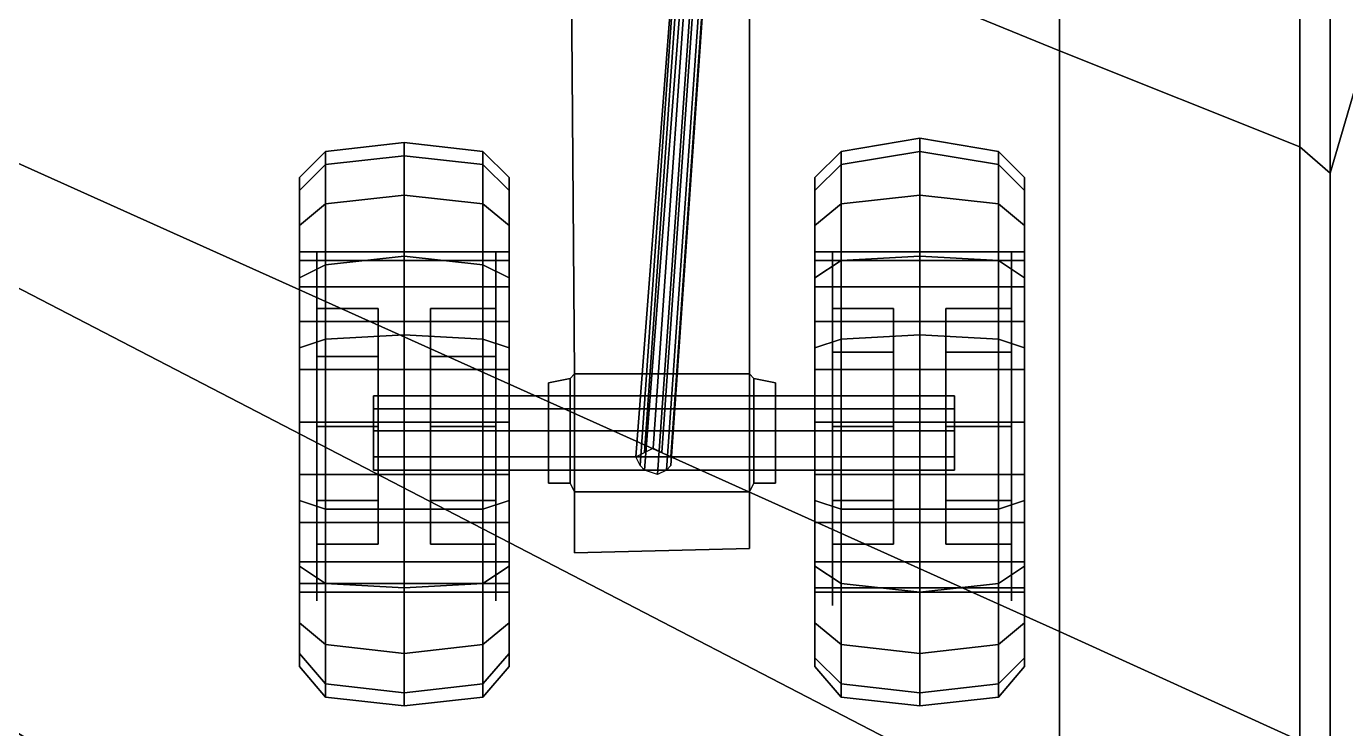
# Model space of a CAD drawing. Extents: x -0.257 to 0.257, y -0.266 to 0.229.
# Drawn here: x -0.06115 to -0.03095, y -0.07462 to -0.05854 of the extents above; entities that cross this region are included whole.
import ezdxf

# ---------------------------------------------------------------- set-up
doc = ezdxf.new("R2010")
doc.units = 0
for name, color, linetype in [('LOWPOLY_AIRPLANE_PLANEBODY', 252, 'CONTINUOUS'), ('LOWPOLY_AIRPLANE_POLYSURFAC_128', 252, 'CONTINUOUS'), ('LOWPOLY_AIRPLANE_POLYSURFAC_16', 252, 'CONTINUOUS'), ('LOWPOLY_AIRPLANE_POLYSURFAC_22', 252, 'CONTINUOUS'), ('LOWPOLY_AIRPLANE_POLYSURFAC_23', 252, 'CONTINUOUS'), ('LOWPOLY_AIRPLANE_POLYSURFAC_24', 252, 'CONTINUOUS'), ('LOWPOLY_AIRPLANE_POLYSURFAC_32', 252, 'CONTINUOUS'), ('LOWPOLY_AIRPLANE_POLYSURFAC_62', 252, 'CONTINUOUS'), ('LOWPOLY_AIRPLANE_POLYSURFAC_63', 252, 'CONTINUOUS'), ('LOWPOLY_AIRPLANE_POLYSURFAC_64', 252, 'CONTINUOUS')]:
    doc.layers.add(name, color=color, linetype=linetype)

msp = doc.modelspace()

# ---------------------------------------------------------------- meshes
at = {"layer": 'LOWPOLY_AIRPLANE_PLANEBODY'}
mesh = msp.add_polyface(dxfattribs=at)
corners = [(-0.0238, -0.025, 0.0208), (-0.0278, -0.0275, 0.0211), (-0.0278, -0.0404, 0.021), (-0.0238, -0.0393, 0.0207), (-0.0238, -0.0545, 0.0206), (-0.0278, -0.0541, 0.0209), (-0.0278, -0.0678, 0.021), (-0.0238, -0.0697, 0.0207), (-0.0278, -0.081, 0.0214), (-0.0238, -0.0843, 0.021), (-0.0269, -0.0706, 0.0465), (-0.0278, -0.0714, 0.0452), (-0.0278, -0.0546, 0.0454), (-0.0269, -0.0546, 0.0469), (-0.0269, -0.0858, 0.046), (-0.0278, -0.0871, 0.0448), (-0.0269, -0.0391, 0.0469), (-0.0278, -0.0387, 0.0454), (-0.0278, -0.0271, 0.0454), (-0.0269, -0.0275, 0.0468), (-0.0313, -0.0285, 0.0302), (-0.0313, -0.0429, 0.0302), (-0.0306, -0.0414, 0.0291), (-0.0306, -0.0277, 0.0291), (-0.0313, -0.0619, 0.0302), (-0.0306, -0.0595, 0.0291), (-0.0313, -0.0546, 0.0441), (-0.0313, -0.038, 0.0441), (-0.0306, -0.0381, 0.0441), (-0.0306, -0.0546, 0.0441), (-0.0313, -0.0272, 0.0441), (-0.0306, -0.0271, 0.0441), (-0.0313, -0.0939, 0.0441), (-0.0313, -0.0756, 0.0441), (-0.0306, -0.0754, 0.0441), (-0.0306, -0.0936, 0.0441), (-0.0313, -0.0805, 0.0302), (-0.0306, -0.0773, 0.0291), (-0.0135, -0.0384, 0.0206), (0, -0.038, 0.0206), (0, -0.0219, 0.0207), (-0.0135, -0.0229, 0.0207), (-0.0135, -0.0713, 0.0206), (0, -0.072, 0.0206), (0, -0.0549, 0.0205), (-0.0135, -0.0548, 0.0205), (-0.0135, -0.0871, 0.0209), (0, -0.0883, 0.0209), (-0.032, -0.0613, 0.0305), (-0.032, -0.0797, 0.0305), (-0.032, -0.0426, 0.0305), (-0.032, -0.0284, 0.0305), (-0.0278, -0.018, 0.0212), (-0.0305, -0.0938, 0.0289), (-0.0278, -0.093, 0.0219), (-0.0243, -0.0525, 0.0486)]
mesh.append_faces([[corners[k] for k in face] for face in [(0, 1, 2, 3), (4, 5, 6, 7), (3, 2, 5, 4), (7, 6, 8, 9), (10, 11, 12, 13), (14, 15, 11, 10), (16, 17, 18, 19), (13, 12, 17, 16), (20, 21, 22, 23), (21, 24, 25, 22), (26, 27, 28, 29), (27, 30, 31, 28), (32, 33, 34, 35), (33, 26, 29, 34), (24, 36, 37, 25), (38, 39, 40, 41), (42, 43, 44, 45), (45, 44, 39, 38), (46, 47, 43, 42), (3, 38, 41, 0), (4, 45, 38, 3), (7, 42, 45, 4), (9, 46, 42, 7), (24, 48, 49, 36), (21, 50, 48, 24), (20, 51, 50, 21), (17, 28, 31, 18), (12, 29, 28, 17), (11, 34, 29, 12), (15, 35, 34, 11), (52, 23, 22, 1), (1, 22, 25, 2), (2, 25, 37, 5), (5, 37, 53, 6), (6, 53, 54, 8), (16, 55, 13, 13), (10, 13, 55, 55), (55, 16, 19, 19), (14, 10, 55, 55)]])
mesh = msp.add_polyface(dxfattribs=at)
corners = [(-0.032, -0.0542, 0.0443), (-0.0375, -0.0528, 0.0449), (-0.0375, -0.0372, 0.0449), (-0.032, -0.0378, 0.0443), (-0.0375, -0.0269, 0.0449), (-0.032, -0.0271, 0.0443), (-0.032, -0.0749, 0.0443), (-0.0375, -0.0724, 0.0449), (-0.032, -0.0613, 0.0305), (-0.0375, -0.0591, 0.0315), (-0.0375, -0.0769, 0.0315), (-0.032, -0.0797, 0.0305), (-0.032, -0.0284, 0.0305), (-0.0375, -0.028, 0.0315), (-0.0375, -0.0413, 0.0315), (-0.032, -0.0426, 0.0305), (-0.0693, -0.0341, 0.0373), (-0.0748, -0.0328, 0.0383), (-0.0748, -0.0439, 0.0383), (-0.0693, -0.0461, 0.0373), (-0.0693, -0.0259, 0.0373), (-0.0748, -0.0255, 0.0383), (-0.0693, -0.0604, 0.0373), (-0.0748, -0.0575, 0.0383), (-0.0748, -0.0692, 0.0383), (-0.0693, -0.0724, 0.0373), (-0.0748, -0.0744, 0.0383), (-0.0693, -0.0778, 0.0373), (-0.0693, -0.0762, 0.0485), (-0.0748, -0.0725, 0.0491), (-0.0748, -0.0664, 0.0491), (-0.0693, -0.0698, 0.0485), (-0.0693, -0.0581, 0.0485), (-0.0748, -0.0556, 0.0491), (-0.0748, -0.0434, 0.0491), (-0.0693, -0.0447, 0.0485), (-0.0693, -0.0335, 0.0485), (-0.0748, -0.0328, 0.0491), (-0.0748, -0.0255, 0.0491), (-0.0693, -0.0257, 0.0485), (-0.0778, -0.0669, 0.0387), (-0.0758, -0.0685, 0.0384), (-0.0758, -0.0568, 0.0384), (-0.0778, -0.0554, 0.0387), (-0.0778, -0.0312, 0.0387), (-0.0758, -0.0322, 0.0384), (-0.0758, -0.0249, 0.0384), (-0.0778, -0.024, 0.0387), (-0.0778, -0.042, 0.0387), (-0.0758, -0.0432, 0.0384), (-0.0313, -0.038, 0.0441), (-0.0313, -0.0272, 0.0441), (-0.0313, -0.0546, 0.0441), (-0.0313, -0.0756, 0.0441), (-0.0375, -0.0895, 0.0449), (-0.0758, -0.0322, 0.0492), (-0.0758, -0.0249, 0.0492), (-0.0758, -0.0427, 0.0492), (-0.0758, -0.0549, 0.0492), (-0.0758, -0.0657, 0.0492), (-0.0758, -0.0718, 0.0492), (-0.0758, -0.0737, 0.0384)]
mesh.append_faces([[corners[k] for k in face] for face in [(0, 1, 2, 3), (3, 2, 4, 5), (6, 7, 1, 0), (8, 9, 10, 11), (12, 13, 14, 15), (15, 14, 9, 8), (16, 17, 18, 19), (20, 21, 17, 16), (22, 23, 24, 25), (19, 18, 23, 22), (25, 24, 26, 27), (28, 29, 30, 31), (32, 33, 34, 35), (31, 30, 33, 32), (36, 37, 38, 39), (35, 34, 37, 36), (40, 41, 42, 43), (44, 45, 46, 47), (48, 49, 45, 44), (50, 3, 5, 51), (52, 0, 3, 50), (53, 6, 0, 52), (9, 19, 22, 10), (14, 16, 19, 9), (13, 20, 16, 14), (2, 36, 39, 4), (1, 35, 36, 2), (7, 32, 35, 1), (54, 31, 32, 7), (37, 55, 56, 38), (34, 57, 55, 37), (33, 58, 57, 34), (30, 59, 58, 33), (29, 60, 59, 30), (24, 41, 61, 26), (23, 42, 41, 24), (18, 49, 42, 23), (17, 45, 49, 18), (21, 46, 45, 17)]])
mesh = msp.add_polyface(dxfattribs=at)
corners = [(-0.0238, -0.0843, 0.021), (-0.0278, -0.081, 0.0214), (-0.0278, -0.093, 0.0219), (-0.0238, -0.0976, 0.0216), (-0.0278, -0.1032, 0.0227), (-0.0238, -0.109, 0.0224), (-0.0269, -0.0993, 0.0453), (-0.0278, -0.0998, 0.0443), (-0.0278, -0.0871, 0.0448), (-0.0269, -0.0858, 0.046), (-0.0269, -0.1102, 0.0444), (-0.0278, -0.1091, 0.0435), (-0.0313, -0.1056, 0.0311), (-0.0313, -0.1085, 0.0337), (-0.0306, -0.109, 0.0329), (-0.0305, -0.106, 0.0299), (-0.0313, -0.1099, 0.0372), (-0.0305, -0.1114, 0.0367), (-0.0313, -0.1056, 0.0433), (-0.0313, -0.1023, 0.0441), (-0.0306, -0.1024, 0.0441), (-0.0306, -0.1062, 0.0432), (-0.0313, -0.0939, 0.0441), (-0.0306, -0.0936, 0.0441), (-0.0313, -0.0952, 0.0302), (-0.0313, -0.1023, 0.0302), (-0.0306, -0.1019, 0.0293), (-0.0305, -0.0938, 0.0289), (-0.0313, -0.1085, 0.0407), (-0.0306, -0.1093, 0.0408), (-0.0313, -0.0805, 0.0302), (-0.0306, -0.0773, 0.0291), (-0.0037, -0.1216, 0.0728), (-0.0037, -0.0511, 0.0728), (0, -0.0511, 0.0731), (0, -0.1216, 0.0731), (-0.0238, -0.1231, 0.0524), (-0.0238, -0.0526, 0.0524), (-0.0228, -0.0515, 0.0564), (-0.0228, -0.122, 0.0564), (-0.007, -0.1216, 0.0722), (-0.007, -0.0511, 0.0722), (-0.0092, -0.1216, 0.0714), (-0.0092, -0.0511, 0.0714), (-0.0109, -0.1216, 0.0705), (-0.0109, -0.0511, 0.0705), (-0.0126, -0.1216, 0.0697), (-0.0126, -0.0511, 0.0697), (-0.0142, -0.1216, 0.0687), (-0.0142, -0.0511, 0.0687), (-0.0156, -0.1216, 0.0675), (-0.0156, -0.0511, 0.0675), (-0.017, -0.1216, 0.0661), (-0.017, -0.0511, 0.0661), (-0.0183, -0.1216, 0.0648), (-0.0183, -0.0511, 0.0648), (-0.0197, -0.1216, 0.0629), (-0.0197, -0.0511, 0.0629), (-0.0214, -0.1216, 0.06), (-0.0214, -0.0511, 0.06), (-0.0135, -0.1015, 0.0215), (0, -0.1032, 0.0215), (0, -0.0883, 0.0209), (-0.0135, -0.0871, 0.0209), (-0.0135, -0.1138, 0.0223), (0, -0.1159, 0.0223), (-0.032, -0.1013, 0.0305), (-0.032, -0.1046, 0.0314), (-0.032, -0.0942, 0.0305), (-0.032, -0.0797, 0.0305), (-0.0243, -0.1242, 0.0485), (-0.0243, -0.0525, 0.0486), (-0.0278, -0.1109, 0.0237)]
mesh.append_faces([[corners[k] for k in face] for face in [(0, 1, 2, 3), (3, 2, 4, 5), (6, 7, 8, 9), (10, 11, 7, 6), (12, 13, 14, 15), (13, 16, 17, 14), (18, 19, 20, 21), (19, 22, 23, 20), (24, 25, 26, 27), (25, 12, 15, 26), (28, 18, 21, 29), (30, 24, 27, 31), (32, 33, 34, 35), (36, 37, 38, 39), (40, 41, 33, 32), (42, 43, 41, 40), (44, 45, 43, 42), (46, 47, 45, 44), (48, 49, 47, 46), (50, 51, 49, 48), (52, 53, 51, 50), (54, 55, 53, 52), (56, 57, 55, 54), (58, 59, 57, 56), (39, 38, 59, 58), (60, 61, 62, 63), (64, 65, 61, 60), (3, 60, 63, 0), (5, 64, 60, 3), (25, 66, 67, 12), (24, 68, 66, 25), (30, 69, 68, 24), (7, 20, 23, 8), (11, 21, 20, 7), (2, 27, 26, 4), (70, 71, 37, 36), (6, 9, 71, 70), (4, 26, 15, 72)]])
mesh = msp.add_polyface(dxfattribs=at)
corners = [(-0.032, -0.0929, 0.0443), (-0.0375, -0.0895, 0.0449), (-0.0375, -0.0724, 0.0449), (-0.032, -0.0749, 0.0443), (-0.032, -0.1046, 0.0435), (-0.0375, -0.1009, 0.0441), (-0.0375, -0.0976, 0.0449), (-0.032, -0.1012, 0.0443), (-0.032, -0.1092, 0.0374), (-0.0375, -0.1056, 0.0382), (-0.0375, -0.1041, 0.0416), (-0.032, -0.1077, 0.0409), (-0.032, -0.1046, 0.0314), (-0.0375, -0.101, 0.0323), (-0.0375, -0.1041, 0.0349), (-0.032, -0.1077, 0.034), (-0.032, -0.0942, 0.0305), (-0.0375, -0.091, 0.0315), (-0.0375, -0.0979, 0.0315), (-0.032, -0.1013, 0.0305), (-0.032, -0.0797, 0.0305), (-0.0375, -0.0769, 0.0315), (-0.0693, -0.0778, 0.0373), (-0.0748, -0.0744, 0.0383), (-0.0748, -0.0765, 0.039), (-0.0693, -0.0801, 0.038), (-0.0693, -0.0827, 0.0401), (-0.0748, -0.079, 0.041), (-0.0748, -0.0804, 0.0437), (-0.0693, -0.0841, 0.0429), (-0.0693, -0.0827, 0.0457), (-0.0748, -0.079, 0.0464), (-0.0748, -0.076, 0.0484), (-0.0693, -0.0797, 0.0478), (-0.0748, -0.0725, 0.0491), (-0.0693, -0.0762, 0.0485), (-0.0313, -0.1099, 0.0372), (-0.0313, -0.1085, 0.0407), (-0.0313, -0.0939, 0.0441), (-0.0313, -0.0756, 0.0441), (-0.0313, -0.1023, 0.0441), (-0.0313, -0.1056, 0.0433), (-0.0313, -0.1085, 0.0337), (-0.0313, -0.1056, 0.0311), (-0.0693, -0.0724, 0.0373), (-0.0693, -0.0604, 0.0373), (-0.0693, -0.0698, 0.0485), (-0.0758, -0.0753, 0.0485), (-0.0758, -0.0718, 0.0492), (-0.0758, -0.0783, 0.0465), (-0.0758, -0.0797, 0.0438), (-0.0758, -0.0783, 0.0411), (-0.0758, -0.0758, 0.0391), (-0.0758, -0.0737, 0.0384)]
mesh.append_faces([[corners[k] for k in face] for face in [(0, 1, 2, 3), (4, 5, 6, 7), (7, 6, 1, 0), (8, 9, 10, 11), (11, 10, 5, 4), (12, 13, 14, 15), (15, 14, 9, 8), (16, 17, 18, 19), (19, 18, 13, 12), (20, 21, 17, 16), (22, 23, 24, 25), (26, 27, 28, 29), (25, 24, 27, 26), (30, 31, 32, 33), (29, 28, 31, 30), (33, 32, 34, 35), (36, 8, 11, 37), (38, 0, 3, 39), (40, 7, 0, 38), (41, 4, 7, 40), (37, 11, 4, 41), (42, 15, 8, 36), (43, 12, 15, 42), (9, 29, 30, 10), (14, 26, 29, 9), (13, 25, 26, 14), (18, 22, 25, 13), (17, 44, 22, 18), (21, 45, 44, 17), (6, 35, 46, 1), (5, 33, 35, 6), (10, 30, 33, 5), (32, 47, 48, 34), (31, 49, 47, 32), (28, 50, 49, 31), (27, 51, 50, 28), (24, 52, 51, 27), (23, 53, 52, 24)]])
at = {"layer": 'LOWPOLY_AIRPLANE_POLYSURFAC_128'}
mesh = msp.add_polyface(dxfattribs=at)
corners = [(-0.0454, -0.0485, 0.0219), (-0.0456, -0.0487, 0.0218), (-0.0458, -0.0487, 0.0218), (-0.046, -0.0487, 0.0218), (-0.0461, -0.0485, 0.022), (-0.0461, -0.0483, 0.0221), (-0.0459, -0.0482, 0.0223), (-0.0457, -0.0482, 0.0223), (-0.0455, -0.0482, 0.0222), (-0.0454, -0.0484, 0.0221), (-0.0464, -0.0342, 0.0073), (-0.0466, -0.0344, 0.0072), (-0.0468, -0.0344, 0.0072), (-0.047, -0.0343, 0.0072), (-0.0472, -0.0342, 0.0074), (-0.0471, -0.034, 0.0075), (-0.047, -0.0339, 0.0077), (-0.0467, -0.0339, 0.0077), (-0.0465, -0.0339, 0.0076), (-0.0464, -0.0341, 0.0075), (-0.0454, -0.0541, 0.0219), (-0.0456, -0.054, 0.0218), (-0.0458, -0.0539, 0.0218), (-0.046, -0.054, 0.0218), (-0.0461, -0.0541, 0.022), (-0.0461, -0.0543, 0.0221), (-0.0459, -0.0544, 0.0223), (-0.0457, -0.0545, 0.0223), (-0.0455, -0.0544, 0.0222), (-0.0454, -0.0543, 0.0221), (-0.0464, -0.0684, 0.0073), (-0.0466, -0.0683, 0.0072), (-0.0468, -0.0682, 0.0072), (-0.047, -0.0683, 0.0072), (-0.0472, -0.0684, 0.0074), (-0.0471, -0.0686, 0.0075), (-0.047, -0.0687, 0.0077), (-0.0467, -0.0688, 0.0077), (-0.0465, -0.0687, 0.0076), (-0.0464, -0.0686, 0.0075)]
mesh.append_faces([[corners[k] for k in face] for face in [(1, 0, 10, 11), (2, 1, 11, 12), (3, 2, 12, 13), (4, 3, 13, 14), (5, 4, 14, 15), (6, 5, 15, 16), (7, 6, 16, 17), (8, 7, 17, 18), (9, 8, 18, 19), (0, 9, 19, 10), (30, 20, 21, 31), (31, 21, 22, 32), (32, 22, 23, 33), (33, 23, 24, 34), (34, 24, 25, 35), (35, 25, 26, 36), (36, 26, 27, 37), (37, 27, 28, 38), (38, 28, 29, 39), (39, 29, 20, 30)]])
at = {"layer": 'LOWPOLY_AIRPLANE_POLYSURFAC_16'}
mesh = msp.add_polyface(dxfattribs=at)
corners = [(-0.0399, -0.0673, 0.0082), (-0.0399, -0.067, 0.0078), (-0.0399, -0.067, 0.0072), (-0.0399, -0.0673, 0.0068), (-0.0399, -0.0678, 0.0066), (-0.0399, -0.0684, 0.0068), (-0.0399, -0.0687, 0.0072), (-0.0399, -0.0687, 0.0078), (-0.0399, -0.0684, 0.0082), (-0.0399, -0.0678, 0.0084), (-0.0532, -0.0673, 0.0082), (-0.0532, -0.067, 0.0078), (-0.0532, -0.067, 0.0072), (-0.0532, -0.0673, 0.0068), (-0.0532, -0.0678, 0.0066), (-0.0532, -0.0684, 0.0068), (-0.0532, -0.0687, 0.0072), (-0.0532, -0.0687, 0.0078), (-0.0532, -0.0684, 0.0082), (-0.0532, -0.0678, 0.0084)]
mesh.append_faces([[corners[k] for k in face] for face in [(19, 10, 0, 9), (1, 0, 10, 11), (2, 1, 11, 12), (3, 2, 12, 13), (4, 3, 13, 14), (5, 4, 14, 15), (6, 5, 15, 16), (7, 6, 16, 17), (8, 7, 17, 18), (9, 8, 18, 19), (19, 18, 14, 10), (12, 11, 10, 10), (18, 17, 16, 16), (14, 18, 16, 15), (10, 14, 13, 12), (0, 2, 3, 4), (4, 5, 6, 8), (4, 8, 9, 0), (1, 2, 0, 0), (6, 7, 8, 8)]])
at = {"layer": 'LOWPOLY_AIRPLANE_POLYSURFAC_22'}
mesh = msp.add_polyface(dxfattribs=at)
corners = [(-0.0507, -0.0676, 0.0135), (-0.0507, -0.0657, 0.0132), (-0.0507, -0.064, 0.0123), (-0.0507, -0.0626, 0.0109), (-0.0507, -0.0617, 0.0092), (-0.0507, -0.0614, 0.0073), (-0.0507, -0.0617, 0.0053), (-0.0507, -0.0626, 0.0036), (-0.0507, -0.064, 0.0022), (-0.0507, -0.0657, 0.0013), (-0.0507, -0.0676, 0.001), (-0.0507, -0.0696, 0.0013), (-0.0507, -0.0713, 0.0022), (-0.0507, -0.0727, 0.0036), (-0.0507, -0.0736, 0.0053), (-0.0507, -0.0739, 0.0073), (-0.0507, -0.0736, 0.0092), (-0.0507, -0.0727, 0.0109), (-0.0507, -0.0713, 0.0123), (-0.0507, -0.0696, 0.0132), (-0.0501, -0.0705, 0.0112), (-0.0501, -0.0691, 0.0119), (-0.0501, -0.0676, 0.0121), (-0.0501, -0.0661, 0.0119), (-0.0501, -0.0648, 0.0112), (-0.0501, -0.0637, 0.0101), (-0.0501, -0.063, 0.0088), (-0.0501, -0.0628, 0.0073), (-0.0501, -0.063, 0.0058), (-0.0501, -0.0637, 0.0044), (-0.0501, -0.0648, 0.0033), (-0.0501, -0.0661, 0.0027), (-0.0501, -0.0676, 0.0024), (-0.0501, -0.0691, 0.0027), (-0.0501, -0.0705, 0.0033), (-0.0501, -0.0716, 0.0044), (-0.0501, -0.0722, 0.0058), (-0.0501, -0.0725, 0.0073), (-0.0501, -0.0722, 0.0088), (-0.0501, -0.0716, 0.0101), (-0.0501, -0.0676, 0.0112), (-0.0501, -0.0664, 0.011), (-0.0501, -0.0653, 0.0104), (-0.0501, -0.0645, 0.0096), (-0.0501, -0.0639, 0.0085), (-0.0501, -0.0637, 0.0073), (-0.0501, -0.0639, 0.0061), (-0.0501, -0.0645, 0.005), (-0.0501, -0.0653, 0.0041), (-0.0501, -0.0664, 0.0036), (-0.0501, -0.0676, 0.0034), (-0.0501, -0.0688, 0.0036), (-0.0501, -0.0699, 0.0041), (-0.0501, -0.0708, 0.005), (-0.0501, -0.0713, 0.0061), (-0.0501, -0.0715, 0.0073), (-0.0501, -0.0713, 0.0085), (-0.0501, -0.0708, 0.0096), (-0.0501, -0.0699, 0.0104), (-0.0501, -0.0688, 0.011), (-0.0525, -0.0656, 0.0134), (-0.0525, -0.0676, 0.0137), (-0.0525, -0.0638, 0.0125), (-0.0525, -0.0624, 0.0111), (-0.0525, -0.0615, 0.0093), (-0.0525, -0.0612, 0.0073), (-0.0525, -0.0615, 0.0053), (-0.0525, -0.0624, 0.0035), (-0.0525, -0.0638, 0.002), (-0.0525, -0.0656, 0.0011), (-0.0525, -0.0676, 0.0008), (-0.0525, -0.0696, 0.0011), (-0.0525, -0.0714, 0.002), (-0.0525, -0.0729, 0.0035), (-0.0525, -0.0738, 0.0053), (-0.0525, -0.0741, 0.0073), (-0.0525, -0.0738, 0.0093), (-0.0525, -0.0729, 0.0111), (-0.0525, -0.0714, 0.0125), (-0.0525, -0.0696, 0.0134), (-0.0501, -0.0659, 0.0126), (-0.0501, -0.0676, 0.0128), (-0.0501, -0.0643, 0.0118), (-0.0501, -0.0631, 0.0105), (-0.0501, -0.0623, 0.009), (-0.0501, -0.062, 0.0073), (-0.0501, -0.0623, 0.0055), (-0.0501, -0.0631, 0.004), (-0.0501, -0.0643, 0.0027), (-0.0501, -0.0659, 0.002), (-0.0501, -0.0676, 0.0017), (-0.0501, -0.0694, 0.002), (-0.0501, -0.0709, 0.0027), (-0.0501, -0.0722, 0.004), (-0.0501, -0.0729, 0.0055), (-0.0501, -0.0732, 0.0073), (-0.0501, -0.0729, 0.009), (-0.0501, -0.0722, 0.0105), (-0.0501, -0.0709, 0.0118), (-0.0501, -0.0694, 0.0126), (-0.0543, -0.0676, 0.0135), (-0.0543, -0.0657, 0.0132), (-0.0543, -0.064, 0.0123), (-0.0543, -0.0626, 0.0109), (-0.0543, -0.0617, 0.0092), (-0.0543, -0.0614, 0.0073), (-0.0543, -0.0617, 0.0053), (-0.0543, -0.0626, 0.0036), (-0.0543, -0.064, 0.0022), (-0.0543, -0.0657, 0.0013), (-0.0543, -0.0676, 0.001), (-0.0543, -0.0696, 0.0013), (-0.0543, -0.0713, 0.0022), (-0.0543, -0.0727, 0.0036), (-0.0543, -0.0736, 0.0053), (-0.0543, -0.0739, 0.0073), (-0.0543, -0.0736, 0.0092), (-0.0543, -0.0727, 0.0109), (-0.0543, -0.0713, 0.0123), (-0.0543, -0.0696, 0.0132), (-0.0549, -0.0705, 0.0112), (-0.0549, -0.0691, 0.0119), (-0.0549, -0.0676, 0.0121), (-0.0549, -0.0661, 0.0119), (-0.0549, -0.0648, 0.0112), (-0.0549, -0.0637, 0.0101), (-0.0549, -0.063, 0.0088), (-0.0549, -0.0628, 0.0073), (-0.0549, -0.063, 0.0058), (-0.0549, -0.0637, 0.0044), (-0.0549, -0.0648, 0.0033), (-0.0549, -0.0661, 0.0027), (-0.0549, -0.0676, 0.0024), (-0.0549, -0.0691, 0.0027), (-0.0549, -0.0705, 0.0033), (-0.0549, -0.0716, 0.0044), (-0.0549, -0.0722, 0.0058), (-0.0549, -0.0725, 0.0073), (-0.0549, -0.0722, 0.0088), (-0.0549, -0.0716, 0.0101), (-0.0549, -0.0676, 0.0112), (-0.0549, -0.0664, 0.011), (-0.0549, -0.0653, 0.0104), (-0.0549, -0.0645, 0.0096), (-0.0549, -0.0639, 0.0085), (-0.0549, -0.0637, 0.0073), (-0.0549, -0.0639, 0.0061), (-0.0549, -0.0645, 0.005), (-0.0549, -0.0653, 0.0041), (-0.0549, -0.0664, 0.0036), (-0.0549, -0.0676, 0.0034), (-0.0549, -0.0688, 0.0036), (-0.0549, -0.0699, 0.0041), (-0.0549, -0.0708, 0.005), (-0.0549, -0.0713, 0.0061), (-0.0549, -0.0715, 0.0073), (-0.0549, -0.0713, 0.0085), (-0.0549, -0.0708, 0.0096), (-0.0549, -0.0699, 0.0104), (-0.0549, -0.0688, 0.011), (-0.0549, -0.0659, 0.0126), (-0.0549, -0.0676, 0.0128), (-0.0549, -0.0643, 0.0118), (-0.0549, -0.0631, 0.0105), (-0.0549, -0.0623, 0.009), (-0.0549, -0.062, 0.0073), (-0.0549, -0.0623, 0.0055), (-0.0549, -0.0631, 0.004), (-0.0549, -0.0643, 0.0027), (-0.0549, -0.0659, 0.002), (-0.0549, -0.0676, 0.0017), (-0.0549, -0.0694, 0.002), (-0.0549, -0.0709, 0.0027), (-0.0549, -0.0722, 0.004), (-0.0549, -0.0729, 0.0055), (-0.0549, -0.0732, 0.0073), (-0.0549, -0.0729, 0.009), (-0.0549, -0.0722, 0.0105), (-0.0549, -0.0709, 0.0118), (-0.0549, -0.0694, 0.0126)]
mesh.append_faces([[corners[k] for k in face] for face in [(60, 1, 0, 61), (62, 2, 1, 60), (63, 3, 2, 62), (64, 4, 3, 63), (65, 5, 4, 64), (66, 6, 5, 65), (67, 7, 6, 66), (68, 8, 7, 67), (69, 9, 8, 68), (70, 10, 9, 69), (71, 11, 10, 70), (72, 12, 11, 71), (73, 13, 12, 72), (74, 14, 13, 73), (75, 15, 14, 74), (76, 16, 15, 75), (77, 17, 16, 76), (78, 18, 17, 77), (79, 19, 18, 78), (61, 0, 19, 79), (81, 0, 1, 80), (23, 22, 81, 80), (80, 1, 2, 82), (24, 23, 80, 82), (82, 2, 3, 83), (25, 24, 82, 83), (83, 3, 4, 84), (26, 25, 83, 84), (84, 4, 5, 85), (27, 26, 84, 85), (85, 5, 6, 86), (28, 27, 85, 86), (86, 6, 7, 87), (29, 28, 86, 87), (87, 7, 8, 88), (30, 29, 87, 88), (88, 8, 9, 89), (31, 30, 88, 89), (89, 9, 10, 90), (32, 31, 89, 90), (90, 10, 11, 91), (33, 32, 90, 91), (91, 11, 12, 92), (34, 33, 91, 92), (92, 12, 13, 93), (35, 34, 92, 93), (93, 13, 14, 94), (36, 35, 93, 94), (94, 14, 15, 95), (37, 36, 94, 95), (95, 15, 16, 96), (38, 37, 95, 96), (96, 16, 17, 97), (39, 38, 96, 97), (97, 17, 18, 98), (20, 39, 97, 98), (98, 18, 19, 99), (21, 20, 98, 99), (99, 19, 0, 81), (22, 21, 99, 81), (59, 58, 20, 21), (59, 21, 22, 40), (40, 22, 23, 41), (41, 23, 24, 42), (42, 24, 25, 43), (43, 25, 26, 44), (44, 26, 27, 45), (45, 27, 28, 46), (46, 28, 29, 47), (47, 29, 30, 48), (48, 30, 31, 49), (49, 31, 32, 50), (50, 32, 33, 51), (51, 33, 34, 52), (52, 34, 35, 53), (53, 35, 36, 54), (54, 36, 37, 55), (55, 37, 38, 56), (56, 38, 39, 57), (57, 39, 20, 58), (100, 101, 60, 61), (101, 102, 62, 60), (102, 103, 63, 62), (103, 104, 64, 63), (104, 105, 65, 64), (105, 106, 66, 65), (106, 107, 67, 66), (107, 108, 68, 67), (108, 109, 69, 68), (109, 110, 70, 69), (110, 111, 71, 70), (111, 112, 72, 71), (112, 113, 73, 72), (113, 114, 74, 73), (114, 115, 75, 74), (115, 116, 76, 75), (116, 117, 77, 76), (117, 118, 78, 77), (118, 119, 79, 78), (119, 100, 61, 79), (160, 101, 100, 161), (122, 123, 160, 161), (162, 102, 101, 160), (123, 124, 162, 160), (163, 103, 102, 162), (124, 125, 163, 162), (164, 104, 103, 163), (125, 126, 164, 163), (165, 105, 104, 164), (126, 127, 165, 164), (166, 106, 105, 165), (127, 128, 166, 165), (167, 107, 106, 166), (128, 129, 167, 166), (168, 108, 107, 167), (129, 130, 168, 167), (169, 109, 108, 168), (130, 131, 169, 168), (170, 110, 109, 169), (131, 132, 170, 169), (171, 111, 110, 170), (132, 133, 171, 170), (172, 112, 111, 171), (133, 134, 172, 171), (173, 113, 112, 172), (134, 135, 173, 172), (174, 114, 113, 173), (135, 136, 174, 173), (175, 115, 114, 174), (136, 137, 175, 174), (176, 116, 115, 175), (137, 138, 176, 175), (177, 117, 116, 176), (138, 139, 177, 176), (178, 118, 117, 177), (139, 120, 178, 177), (179, 119, 118, 178), (120, 121, 179, 178), (161, 100, 119, 179), (121, 122, 161, 179), (123, 122, 140, 141), (124, 123, 141, 142), (125, 124, 142, 143), (126, 125, 143, 144), (127, 126, 144, 145), (128, 127, 145, 146), (129, 128, 146, 147), (130, 129, 147, 148), (131, 130, 148, 149), (132, 131, 149, 150), (133, 132, 150, 151), (134, 133, 151, 152), (135, 134, 152, 153), (136, 135, 153, 154), (137, 136, 154, 155), (138, 137, 155, 156), (139, 138, 156, 157), (120, 139, 157, 158), (121, 120, 158, 159), (122, 121, 159, 140), (49, 50, 150, 149), (48, 49, 149, 148), (47, 48, 148, 147), (46, 47, 147, 146), (45, 46, 146, 145), (44, 45, 145, 144), (43, 44, 144, 143), (42, 43, 143, 142), (41, 42, 142, 141), (40, 41, 141, 140), (59, 40, 140, 159), (58, 59, 159, 158), (57, 58, 158, 157), (56, 57, 157, 156), (55, 56, 156, 155), (54, 55, 155, 154), (53, 54, 154, 153), (52, 53, 153, 152), (51, 52, 152, 151), (50, 51, 151, 150)]])
at = {"layer": 'LOWPOLY_AIRPLANE_POLYSURFAC_23'}
mesh = msp.add_polyface(dxfattribs=at)
corners = [(-0.0504, -0.0677, 0.0101), (-0.0504, -0.0661, 0.0096), (-0.0504, -0.065, 0.0082), (-0.0504, -0.065, 0.0064), (-0.0504, -0.0661, 0.005), (-0.0504, -0.0677, 0.0045), (-0.0504, -0.0694, 0.005), (-0.0504, -0.0704, 0.0064), (-0.0504, -0.0704, 0.0082), (-0.0504, -0.0694, 0.0096), (-0.0504, -0.0677, 0.0115), (-0.0504, -0.0652, 0.0107), (-0.0504, -0.0637, 0.0086), (-0.0504, -0.0637, 0.006), (-0.0504, -0.0652, 0.0039), (-0.0504, -0.0677, 0.0031), (-0.0504, -0.0702, 0.0039), (-0.0504, -0.0717, 0.006), (-0.0504, -0.0717, 0.0086), (-0.0504, -0.0702, 0.0107), (-0.0519, -0.065, 0.0064), (-0.0519, -0.0661, 0.005), (-0.0519, -0.0677, 0.0045), (-0.0519, -0.0694, 0.005), (-0.0519, -0.0704, 0.0064), (-0.0519, -0.0704, 0.0082), (-0.0519, -0.0694, 0.0096), (-0.0519, -0.0677, 0.0101), (-0.0519, -0.0661, 0.0096), (-0.0519, -0.065, 0.0082), (-0.0519, -0.0677, 0.0073)]
mesh.append_faces([[corners[k] for k in face] for face in [(21, 20, 3, 4), (22, 21, 4, 5), (23, 22, 5, 6), (24, 23, 6, 7), (25, 24, 7, 8), (26, 25, 8, 9), (27, 26, 9, 0), (28, 27, 0, 1), (29, 28, 1, 2), (20, 29, 2, 3), (13, 3, 2, 12), (14, 4, 3, 13), (15, 5, 4, 14), (16, 6, 5, 15), (17, 7, 6, 16), (18, 8, 7, 17), (19, 9, 8, 18), (10, 0, 9, 19), (11, 1, 0, 10), (2, 1, 11, 12), (20, 21, 30, 30), (21, 22, 30, 30), (22, 23, 30, 30), (23, 24, 30, 30), (24, 25, 30, 30), (25, 26, 30, 30), (26, 27, 30, 30), (27, 28, 30, 30), (28, 29, 30, 30), (29, 20, 30, 30)]])
at = {"layer": 'LOWPOLY_AIRPLANE_POLYSURFAC_24'}
mesh = msp.add_polyface(dxfattribs=at)
corners = [(-0.0545, -0.0677, 0.0101), (-0.0545, -0.0661, 0.0096), (-0.0545, -0.065, 0.0082), (-0.0545, -0.065, 0.0064), (-0.0545, -0.0661, 0.005), (-0.0545, -0.0677, 0.0045), (-0.0545, -0.0694, 0.005), (-0.0545, -0.0704, 0.0064), (-0.0545, -0.0704, 0.0082), (-0.0545, -0.0694, 0.0096), (-0.0545, -0.0677, 0.0115), (-0.0545, -0.0652, 0.0107), (-0.0545, -0.0637, 0.0086), (-0.0545, -0.0637, 0.006), (-0.0545, -0.0652, 0.0039), (-0.0545, -0.0677, 0.0031), (-0.0545, -0.0702, 0.0039), (-0.0545, -0.0717, 0.006), (-0.0545, -0.0717, 0.0086), (-0.0545, -0.0702, 0.0107), (-0.0531, -0.065, 0.0064), (-0.0531, -0.0661, 0.005), (-0.0531, -0.0677, 0.0045), (-0.0531, -0.0694, 0.005), (-0.0531, -0.0704, 0.0064), (-0.0531, -0.0704, 0.0082), (-0.0531, -0.0694, 0.0096), (-0.0531, -0.0677, 0.0101), (-0.0531, -0.0661, 0.0096), (-0.0531, -0.065, 0.0082), (-0.0531, -0.0677, 0.0073)]
mesh.append_faces([[corners[k] for k in face] for face in [(12, 11, 1, 2), (13, 12, 2, 3), (4, 14, 13, 3), (15, 14, 4, 5), (16, 15, 5, 6), (17, 16, 6, 7), (18, 17, 7, 8), (19, 18, 8, 9), (10, 19, 9, 0), (11, 10, 0, 1), (21, 20, 30, 30), (22, 21, 30, 30), (23, 22, 30, 30), (24, 23, 30, 30), (25, 24, 30, 30), (26, 25, 30, 30), (27, 26, 30, 30), (28, 27, 30, 30), (29, 28, 30, 30), (20, 29, 30, 30), (22, 5, 4, 21), (23, 6, 5, 22), (24, 7, 6, 23), (25, 8, 7, 24), (26, 9, 8, 25), (27, 0, 9, 26), (28, 1, 0, 27), (29, 2, 1, 28), (20, 3, 2, 29), (4, 3, 20, 21)]])
at = {"layer": 'LOWPOLY_AIRPLANE_POLYSURFAC_32'}
mesh = msp.add_polyface(dxfattribs=at)
corners = [(-0.0487, -0.0485, 0.0063), (-0.0487, -0.0533, 0.0063), (-0.0487, -0.0481, 0.0061), (-0.0487, -0.0537, 0.0061), (-0.0483, -0.0486, 0.006), (-0.0483, -0.0532, 0.006), (-0.0449, -0.0532, 0.006), (-0.0446, -0.0537, 0.0061), (-0.0446, -0.0537, 0.0088), (-0.0487, -0.0537, 0.0088), (-0.0487, -0.0533, 0.0086), (-0.0445, -0.0533, 0.0063), (-0.0445, -0.0533, 0.0086), (-0.0449, -0.0486, 0.006), (-0.0446, -0.0481, 0.0061), (-0.0445, -0.0485, 0.0063), (-0.0449, -0.0532, 0.0089), (-0.0483, -0.0532, 0.0089), (-0.0483, -0.0486, 0.0089), (-0.0487, -0.0481, 0.0088), (-0.0487, -0.0485, 0.0086), (-0.0445, -0.0485, 0.0086), (-0.0446, -0.0481, 0.0088), (-0.0449, -0.0486, 0.0089), (-0.0482, -0.0532, 0.01), (-0.0482, -0.0486, 0.01), (-0.045, -0.0532, 0.01), (-0.045, -0.0486, 0.01), (-0.0482, -0.0486, 0.0048), (-0.0482, -0.0532, 0.0048), (-0.045, -0.0486, 0.0048), (-0.045, -0.0532, 0.0048), (-0.044, -0.0485, 0.0063), (-0.044, -0.0533, 0.0063), (-0.044, -0.0485, 0.0085), (-0.044, -0.0533, 0.0085), (-0.0492, -0.0485, 0.0063), (-0.0492, -0.0485, 0.0085), (-0.0492, -0.0533, 0.0063), (-0.0492, -0.0533, 0.0085), (-0.0446, -0.0665, 0.0061), (-0.0446, -0.0665, 0.0087), (-0.0446, -0.0705, 0.0061), (-0.0446, -0.0705, 0.0087), (-0.0486, -0.0665, 0.0087), (-0.0486, -0.0706, 0.0087), (-0.0486, -0.0665, 0.0061), (-0.0486, -0.0706, 0.0061), (-0.0446, -0.0354, 0.0087), (-0.0446, -0.0354, 0.0061), (-0.0446, -0.0313, 0.0087), (-0.0446, -0.0313, 0.0061), (-0.0486, -0.0354, 0.0061), (-0.0486, -0.0313, 0.0061), (-0.0486, -0.0354, 0.0087), (-0.0486, -0.0313, 0.0087), (-0.0446, -0.0692, 0.0087), (-0.0446, -0.0692, 0.0061), (-0.0486, -0.0692, 0.0061), (-0.0486, -0.0692, 0.0087), (-0.0446, -0.0327, 0.0087), (-0.0486, -0.0327, 0.0087), (-0.0486, -0.0327, 0.0061), (-0.0446, -0.0327, 0.0061), (-0.0445, -0.0666, 0.0085), (-0.0445, -0.0666, 0.0063), (-0.0445, -0.069, 0.0085), (-0.0445, -0.069, 0.0063), (-0.0487, -0.0666, 0.0063), (-0.0487, -0.0666, 0.0085), (-0.0487, -0.069, 0.0063), (-0.0487, -0.069, 0.0085), (-0.0487, -0.0352, 0.0085), (-0.0487, -0.0352, 0.0063), (-0.0487, -0.0329, 0.0085), (-0.0487, -0.0329, 0.0063), (-0.0446, -0.0352, 0.0063), (-0.0446, -0.0352, 0.0085), (-0.0446, -0.0329, 0.0063), (-0.0446, -0.0329, 0.0085), (-0.044, -0.0667, 0.0085), (-0.044, -0.0667, 0.0064), (-0.044, -0.069, 0.0085), (-0.044, -0.069, 0.0064), (-0.0492, -0.0667, 0.0064), (-0.0492, -0.0667, 0.0085), (-0.0492, -0.069, 0.0064), (-0.0492, -0.069, 0.0085), (-0.0492, -0.0352, 0.0085), (-0.0492, -0.0352, 0.0064), (-0.0492, -0.0329, 0.0085), (-0.0492, -0.0329, 0.0064), (-0.044, -0.0352, 0.0064), (-0.044, -0.0352, 0.0085), (-0.044, -0.0329, 0.0064), (-0.044, -0.0329, 0.0085)]
mesh.append_faces([[corners[k] for k in face] for face in [(0, 1, 3, 2), (2, 3, 5, 4), (6, 5, 3, 7), (7, 3, 46, 40), (7, 40, 41, 8), (8, 41, 44, 9), (9, 44, 46, 3), (9, 3, 1, 10), (11, 7, 8, 12), (13, 6, 7, 14), (14, 7, 11, 15), (8, 9, 17, 16), (17, 9, 19, 18), (19, 9, 10, 20), (21, 12, 8, 22), (22, 8, 16, 23), (23, 18, 19, 22), (22, 19, 54, 48), (22, 48, 49, 14), (14, 49, 52, 2), (2, 52, 54, 19), (2, 19, 20, 0), (15, 21, 22, 14), (14, 2, 4, 13), (24, 17, 18, 25), (16, 17, 24, 26), (23, 16, 26, 27), (18, 23, 27, 25), (28, 4, 5, 29), (13, 4, 28, 30), (6, 13, 30, 31), (5, 6, 31, 29), (26, 24, 25, 27), (30, 28, 29, 31), (32, 15, 11, 33), (21, 15, 32, 34), (33, 11, 12, 35), (12, 21, 34, 35), (36, 0, 20, 37), (1, 0, 36, 38), (10, 1, 38, 39), (20, 10, 39, 37), (34, 32, 33, 35), (38, 36, 37, 39), (40, 57, 67, 65), (40, 46, 58, 57), (40, 65, 64, 41), (41, 56, 59, 44), (41, 64, 66, 56), (42, 43, 56, 57), (42, 47, 45, 43), (42, 57, 58, 47), (43, 45, 59, 56), (44, 59, 71, 69), (44, 69, 68, 46), (45, 47, 58, 59), (46, 68, 70, 58), (48, 60, 79, 77), (48, 54, 61, 60), (48, 77, 76, 49), (49, 63, 62, 52), (49, 76, 78, 63), (50, 51, 63, 60), (50, 55, 53, 51), (50, 60, 61, 55), (51, 53, 62, 63), (52, 62, 75, 73), (52, 73, 72, 54), (53, 55, 61, 62), (54, 72, 74, 61), (56, 66, 67, 57), (58, 70, 71, 59), (60, 63, 78, 79), (61, 74, 75, 62), (64, 65, 81, 80), (64, 80, 82, 66), (65, 67, 83, 81), (66, 82, 83, 67), (68, 69, 85, 84), (68, 84, 86, 70), (69, 71, 87, 85), (70, 86, 87, 71), (72, 73, 89, 88), (72, 88, 90, 74), (73, 75, 91, 89), (74, 90, 91, 75), (76, 77, 93, 92), (76, 92, 94, 78), (77, 79, 95, 93), (78, 94, 95, 79), (80, 81, 83, 82), (84, 85, 87, 86), (88, 89, 91, 90), (92, 93, 95, 94)]])
at = {"layer": 'LOWPOLY_AIRPLANE_POLYSURFAC_62'}
mesh = msp.add_polyface(dxfattribs=at)
corners = [(-0.0386, -0.0677, 0.0101), (-0.0386, -0.066, 0.0095), (-0.0386, -0.065, 0.0081), (-0.0386, -0.065, 0.0064), (-0.0386, -0.066, 0.005), (-0.0386, -0.0677, 0.0044), (-0.0386, -0.0694, 0.005), (-0.0386, -0.0704, 0.0064), (-0.0386, -0.0704, 0.0081), (-0.0386, -0.0694, 0.0095), (-0.0386, -0.0677, 0.0115), (-0.0386, -0.0652, 0.0107), (-0.0386, -0.0637, 0.0086), (-0.0386, -0.0637, 0.006), (-0.0386, -0.0652, 0.0038), (-0.0386, -0.0677, 0.003), (-0.0386, -0.0702, 0.0038), (-0.0386, -0.0717, 0.006), (-0.0386, -0.0717, 0.0086), (-0.0386, -0.0702, 0.0107), (-0.0401, -0.065, 0.0064), (-0.0401, -0.066, 0.005), (-0.0401, -0.0677, 0.0044), (-0.0401, -0.0694, 0.005), (-0.0401, -0.0704, 0.0064), (-0.0401, -0.0704, 0.0081), (-0.0401, -0.0694, 0.0095), (-0.0401, -0.0677, 0.0101), (-0.0401, -0.066, 0.0095), (-0.0401, -0.065, 0.0081), (-0.0401, -0.0677, 0.0073)]
mesh.append_faces([[corners[k] for k in face] for face in [(21, 20, 3, 4), (22, 21, 4, 5), (23, 22, 5, 6), (24, 23, 6, 7), (25, 24, 7, 8), (26, 25, 8, 9), (27, 26, 9, 0), (28, 27, 0, 1), (29, 28, 1, 2), (20, 29, 2, 3), (13, 3, 2, 12), (14, 4, 3, 13), (15, 5, 4, 14), (16, 6, 5, 15), (17, 7, 6, 16), (18, 8, 7, 17), (19, 9, 8, 18), (10, 0, 9, 19), (11, 1, 0, 10), (2, 1, 11, 12), (20, 21, 30, 30), (21, 22, 30, 30), (22, 23, 30, 30), (23, 24, 30, 30), (24, 25, 30, 30), (25, 26, 30, 30), (26, 27, 30, 30), (27, 28, 30, 30), (28, 29, 30, 30), (29, 20, 30, 30)]])
at = {"layer": 'LOWPOLY_AIRPLANE_POLYSURFAC_63'}
mesh = msp.add_polyface(dxfattribs=at)
corners = [(-0.0427, -0.0677, 0.0101), (-0.0427, -0.066, 0.0095), (-0.0427, -0.065, 0.0081), (-0.0427, -0.065, 0.0064), (-0.0427, -0.066, 0.005), (-0.0427, -0.0677, 0.0044), (-0.0427, -0.0694, 0.005), (-0.0427, -0.0704, 0.0064), (-0.0427, -0.0704, 0.0081), (-0.0427, -0.0694, 0.0095), (-0.0427, -0.0677, 0.0115), (-0.0427, -0.0652, 0.0107), (-0.0427, -0.0637, 0.0086), (-0.0427, -0.0637, 0.0059), (-0.0427, -0.0652, 0.0038), (-0.0427, -0.0677, 0.003), (-0.0427, -0.0702, 0.0038), (-0.0427, -0.0718, 0.0059), (-0.0427, -0.0718, 0.0086), (-0.0427, -0.0702, 0.0107), (-0.0413, -0.065, 0.0064), (-0.0413, -0.066, 0.005), (-0.0413, -0.0677, 0.0044), (-0.0413, -0.0694, 0.005), (-0.0413, -0.0704, 0.0064), (-0.0413, -0.0704, 0.0081), (-0.0413, -0.0694, 0.0095), (-0.0413, -0.0677, 0.0101), (-0.0413, -0.066, 0.0095), (-0.0413, -0.065, 0.0081), (-0.0413, -0.0677, 0.0073)]
mesh.append_faces([[corners[k] for k in face] for face in [(12, 11, 1, 2), (13, 12, 2, 3), (4, 14, 13, 3), (15, 14, 4, 5), (16, 15, 5, 6), (17, 16, 6, 7), (18, 17, 7, 8), (19, 18, 8, 9), (10, 19, 9, 0), (11, 10, 0, 1), (21, 20, 30, 30), (22, 21, 30, 30), (23, 22, 30, 30), (24, 23, 30, 30), (25, 24, 30, 30), (26, 25, 30, 30), (27, 26, 30, 30), (28, 27, 30, 30), (29, 28, 30, 30), (20, 29, 30, 30), (22, 5, 4, 21), (23, 6, 5, 22), (24, 7, 6, 23), (25, 8, 7, 24), (26, 9, 8, 25), (27, 0, 9, 26), (28, 1, 0, 27), (29, 2, 1, 28), (20, 3, 2, 29), (4, 3, 20, 21)]])
at = {"layer": 'LOWPOLY_AIRPLANE_POLYSURFAC_64'}
mesh = msp.add_polyface(dxfattribs=at)
corners = [(-0.0389, -0.0676, 0.0135), (-0.0389, -0.0657, 0.0132), (-0.0389, -0.0639, 0.0123), (-0.0389, -0.0626, 0.0109), (-0.0389, -0.0617, 0.0092), (-0.0389, -0.0614, 0.0072), (-0.0389, -0.0617, 0.0053), (-0.0389, -0.0626, 0.0035), (-0.0389, -0.0639, 0.0022), (-0.0389, -0.0657, 0.0013), (-0.0389, -0.0676, 0.001), (-0.0389, -0.0696, 0.0013), (-0.0389, -0.0713, 0.0022), (-0.0389, -0.0727, 0.0035), (-0.0389, -0.0736, 0.0053), (-0.0389, -0.0739, 0.0072), (-0.0389, -0.0736, 0.0092), (-0.0389, -0.0727, 0.0109), (-0.0389, -0.0713, 0.0123), (-0.0389, -0.0696, 0.0132), (-0.0383, -0.0705, 0.0112), (-0.0383, -0.0691, 0.0119), (-0.0383, -0.0676, 0.0121), (-0.0383, -0.0661, 0.0119), (-0.0383, -0.0648, 0.0112), (-0.0383, -0.0637, 0.0101), (-0.0383, -0.063, 0.0087), (-0.0383, -0.0628, 0.0072), (-0.0383, -0.063, 0.0057), (-0.0383, -0.0637, 0.0044), (-0.0383, -0.0648, 0.0033), (-0.0383, -0.0661, 0.0026), (-0.0383, -0.0676, 0.0024), (-0.0383, -0.0691, 0.0026), (-0.0383, -0.0705, 0.0033), (-0.0383, -0.0716, 0.0044), (-0.0383, -0.0723, 0.0057), (-0.0383, -0.0725, 0.0072), (-0.0383, -0.0723, 0.0087), (-0.0383, -0.0716, 0.0101), (-0.0383, -0.0676, 0.0112), (-0.0383, -0.0664, 0.011), (-0.0383, -0.0653, 0.0104), (-0.0383, -0.0645, 0.0095), (-0.0383, -0.0639, 0.0084), (-0.0383, -0.0637, 0.0072), (-0.0383, -0.0639, 0.006), (-0.0383, -0.0645, 0.0049), (-0.0383, -0.0653, 0.0041), (-0.0383, -0.0664, 0.0035), (-0.0383, -0.0676, 0.0033), (-0.0383, -0.0688, 0.0035), (-0.0383, -0.0699, 0.0041), (-0.0383, -0.0708, 0.0049), (-0.0383, -0.0714, 0.006), (-0.0383, -0.0715, 0.0072), (-0.0383, -0.0714, 0.0084), (-0.0383, -0.0708, 0.0095), (-0.0383, -0.0699, 0.0104), (-0.0383, -0.0688, 0.011), (-0.0407, -0.0656, 0.0134), (-0.0407, -0.0676, 0.0137), (-0.0407, -0.0638, 0.0125), (-0.0407, -0.0624, 0.0111), (-0.0407, -0.0614, 0.0092), (-0.0407, -0.0611, 0.0072), (-0.0407, -0.0614, 0.0052), (-0.0407, -0.0624, 0.0034), (-0.0407, -0.0638, 0.002), (-0.0407, -0.0656, 0.0011), (-0.0407, -0.0676, 0.0007), (-0.0407, -0.0696, 0.0011), (-0.0407, -0.0715, 0.002), (-0.0407, -0.0729, 0.0034), (-0.0407, -0.0738, 0.0052), (-0.0407, -0.0741, 0.0072), (-0.0407, -0.0738, 0.0092), (-0.0407, -0.0729, 0.0111), (-0.0407, -0.0715, 0.0125), (-0.0407, -0.0696, 0.0134), (-0.0383, -0.0659, 0.0126), (-0.0383, -0.0676, 0.0128), (-0.0383, -0.0643, 0.0118), (-0.0383, -0.0631, 0.0105), (-0.0383, -0.0623, 0.009), (-0.0383, -0.062, 0.0072), (-0.0383, -0.0623, 0.0055), (-0.0383, -0.0631, 0.0039), (-0.0383, -0.0643, 0.0027), (-0.0383, -0.0659, 0.0019), (-0.0383, -0.0676, 0.0016), (-0.0383, -0.0694, 0.0019), (-0.0383, -0.0709, 0.0027), (-0.0383, -0.0722, 0.0039), (-0.0383, -0.073, 0.0055), (-0.0383, -0.0732, 0.0072), (-0.0383, -0.073, 0.009), (-0.0383, -0.0722, 0.0105), (-0.0383, -0.0709, 0.0118), (-0.0383, -0.0694, 0.0126), (-0.0425, -0.0676, 0.0135), (-0.0425, -0.0657, 0.0132), (-0.0425, -0.0639, 0.0123), (-0.0425, -0.0626, 0.0109), (-0.0425, -0.0617, 0.0092), (-0.0425, -0.0614, 0.0072), (-0.0425, -0.0617, 0.0053), (-0.0425, -0.0626, 0.0035), (-0.0425, -0.0639, 0.0022), (-0.0425, -0.0657, 0.0013), (-0.0425, -0.0676, 0.001), (-0.0425, -0.0696, 0.0013), (-0.0425, -0.0713, 0.0022), (-0.0425, -0.0727, 0.0035), (-0.0425, -0.0736, 0.0053), (-0.0425, -0.0739, 0.0072), (-0.0425, -0.0736, 0.0092), (-0.0425, -0.0727, 0.0109), (-0.0425, -0.0713, 0.0123), (-0.0425, -0.0696, 0.0132), (-0.0431, -0.0705, 0.0112), (-0.0431, -0.0691, 0.0119), (-0.0431, -0.0676, 0.0121), (-0.0431, -0.0661, 0.0119), (-0.0431, -0.0648, 0.0112), (-0.0431, -0.0637, 0.0101), (-0.0431, -0.063, 0.0087), (-0.0431, -0.0628, 0.0072), (-0.0431, -0.063, 0.0057), (-0.0431, -0.0637, 0.0044), (-0.0431, -0.0648, 0.0033), (-0.0431, -0.0661, 0.0026), (-0.0431, -0.0676, 0.0024), (-0.0431, -0.0691, 0.0026), (-0.0431, -0.0705, 0.0033), (-0.0431, -0.0716, 0.0044), (-0.0431, -0.0723, 0.0057), (-0.0431, -0.0725, 0.0072), (-0.0431, -0.0723, 0.0087), (-0.0431, -0.0716, 0.0101), (-0.0431, -0.0676, 0.0112), (-0.0431, -0.0664, 0.011), (-0.0431, -0.0653, 0.0104), (-0.0431, -0.0645, 0.0095), (-0.0431, -0.0639, 0.0084), (-0.0431, -0.0637, 0.0072), (-0.0431, -0.0639, 0.006), (-0.0431, -0.0645, 0.0049), (-0.0431, -0.0653, 0.0041), (-0.0431, -0.0664, 0.0035), (-0.0431, -0.0676, 0.0033), (-0.0431, -0.0688, 0.0035), (-0.0431, -0.0699, 0.0041), (-0.0431, -0.0708, 0.0049), (-0.0431, -0.0714, 0.006), (-0.0431, -0.0715, 0.0072), (-0.0431, -0.0714, 0.0084), (-0.0431, -0.0708, 0.0095), (-0.0431, -0.0699, 0.0104), (-0.0431, -0.0688, 0.011), (-0.0431, -0.0659, 0.0126), (-0.0431, -0.0676, 0.0128), (-0.0431, -0.0643, 0.0118), (-0.0431, -0.0631, 0.0105), (-0.0431, -0.0623, 0.009), (-0.0431, -0.062, 0.0072), (-0.0431, -0.0623, 0.0055), (-0.0431, -0.0631, 0.0039), (-0.0431, -0.0643, 0.0027), (-0.0431, -0.0659, 0.0019), (-0.0431, -0.0676, 0.0016), (-0.0431, -0.0694, 0.0019), (-0.0431, -0.0709, 0.0027), (-0.0431, -0.0722, 0.0039), (-0.0431, -0.073, 0.0055), (-0.0431, -0.0732, 0.0072), (-0.0431, -0.073, 0.009), (-0.0431, -0.0722, 0.0105), (-0.0431, -0.0709, 0.0118), (-0.0431, -0.0694, 0.0126)]
mesh.append_faces([[corners[k] for k in face] for face in [(60, 1, 0, 61), (62, 2, 1, 60), (63, 3, 2, 62), (64, 4, 3, 63), (65, 5, 4, 64), (66, 6, 5, 65), (67, 7, 6, 66), (68, 8, 7, 67), (69, 9, 8, 68), (70, 10, 9, 69), (71, 11, 10, 70), (72, 12, 11, 71), (73, 13, 12, 72), (74, 14, 13, 73), (75, 15, 14, 74), (76, 16, 15, 75), (77, 17, 16, 76), (78, 18, 17, 77), (79, 19, 18, 78), (61, 0, 19, 79), (81, 0, 1, 80), (23, 22, 81, 80), (80, 1, 2, 82), (24, 23, 80, 82), (82, 2, 3, 83), (25, 24, 82, 83), (83, 3, 4, 84), (26, 25, 83, 84), (84, 4, 5, 85), (27, 26, 84, 85), (85, 5, 6, 86), (28, 27, 85, 86), (86, 6, 7, 87), (29, 28, 86, 87), (87, 7, 8, 88), (30, 29, 87, 88), (88, 8, 9, 89), (31, 30, 88, 89), (89, 9, 10, 90), (32, 31, 89, 90), (90, 10, 11, 91), (33, 32, 90, 91), (91, 11, 12, 92), (34, 33, 91, 92), (92, 12, 13, 93), (35, 34, 92, 93), (93, 13, 14, 94), (36, 35, 93, 94), (94, 14, 15, 95), (37, 36, 94, 95), (95, 15, 16, 96), (38, 37, 95, 96), (96, 16, 17, 97), (39, 38, 96, 97), (97, 17, 18, 98), (20, 39, 97, 98), (98, 18, 19, 99), (21, 20, 98, 99), (99, 19, 0, 81), (22, 21, 99, 81), (59, 58, 20, 21), (59, 21, 22, 40), (40, 22, 23, 41), (41, 23, 24, 42), (42, 24, 25, 43), (43, 25, 26, 44), (44, 26, 27, 45), (45, 27, 28, 46), (46, 28, 29, 47), (47, 29, 30, 48), (48, 30, 31, 49), (49, 31, 32, 50), (50, 32, 33, 51), (51, 33, 34, 52), (52, 34, 35, 53), (53, 35, 36, 54), (54, 36, 37, 55), (55, 37, 38, 56), (56, 38, 39, 57), (57, 39, 20, 58), (100, 101, 60, 61), (101, 102, 62, 60), (102, 103, 63, 62), (103, 104, 64, 63), (104, 105, 65, 64), (105, 106, 66, 65), (106, 107, 67, 66), (107, 108, 68, 67), (108, 109, 69, 68), (109, 110, 70, 69), (110, 111, 71, 70), (111, 112, 72, 71), (112, 113, 73, 72), (113, 114, 74, 73), (114, 115, 75, 74), (115, 116, 76, 75), (116, 117, 77, 76), (117, 118, 78, 77), (118, 119, 79, 78), (119, 100, 61, 79), (160, 101, 100, 161), (122, 123, 160, 161), (162, 102, 101, 160), (123, 124, 162, 160), (163, 103, 102, 162), (124, 125, 163, 162), (164, 104, 103, 163), (125, 126, 164, 163), (165, 105, 104, 164), (126, 127, 165, 164), (166, 106, 105, 165), (127, 128, 166, 165), (167, 107, 106, 166), (128, 129, 167, 166), (168, 108, 107, 167), (129, 130, 168, 167), (169, 109, 108, 168), (130, 131, 169, 168), (170, 110, 109, 169), (131, 132, 170, 169), (171, 111, 110, 170), (132, 133, 171, 170), (172, 112, 111, 171), (133, 134, 172, 171), (173, 113, 112, 172), (134, 135, 173, 172), (174, 114, 113, 173), (135, 136, 174, 173), (175, 115, 114, 174), (136, 137, 175, 174), (176, 116, 115, 175), (137, 138, 176, 175), (177, 117, 116, 176), (138, 139, 177, 176), (178, 118, 117, 177), (139, 120, 178, 177), (179, 119, 118, 178), (120, 121, 179, 178), (161, 100, 119, 179), (121, 122, 161, 179), (123, 122, 140, 141), (124, 123, 141, 142), (125, 124, 142, 143), (126, 125, 143, 144), (127, 126, 144, 145), (128, 127, 145, 146), (129, 128, 146, 147), (130, 129, 147, 148), (131, 130, 148, 149), (132, 131, 149, 150), (133, 132, 150, 151), (134, 133, 151, 152), (135, 134, 152, 153), (136, 135, 153, 154), (137, 136, 154, 155), (138, 137, 155, 156), (139, 138, 156, 157), (120, 139, 157, 158), (121, 120, 158, 159), (122, 121, 159, 140), (49, 50, 150, 149), (48, 49, 149, 148), (47, 48, 148, 147), (46, 47, 147, 146), (45, 46, 146, 145), (44, 45, 145, 144), (43, 44, 144, 143), (42, 43, 143, 142), (41, 42, 142, 141), (40, 41, 141, 140), (59, 40, 140, 159), (58, 59, 159, 158), (57, 58, 158, 157), (56, 57, 157, 156), (55, 56, 156, 155), (54, 55, 155, 154), (53, 54, 154, 153), (52, 53, 153, 152), (51, 52, 152, 151), (50, 51, 151, 150)]])

doc.saveas('drawing.dxf')
